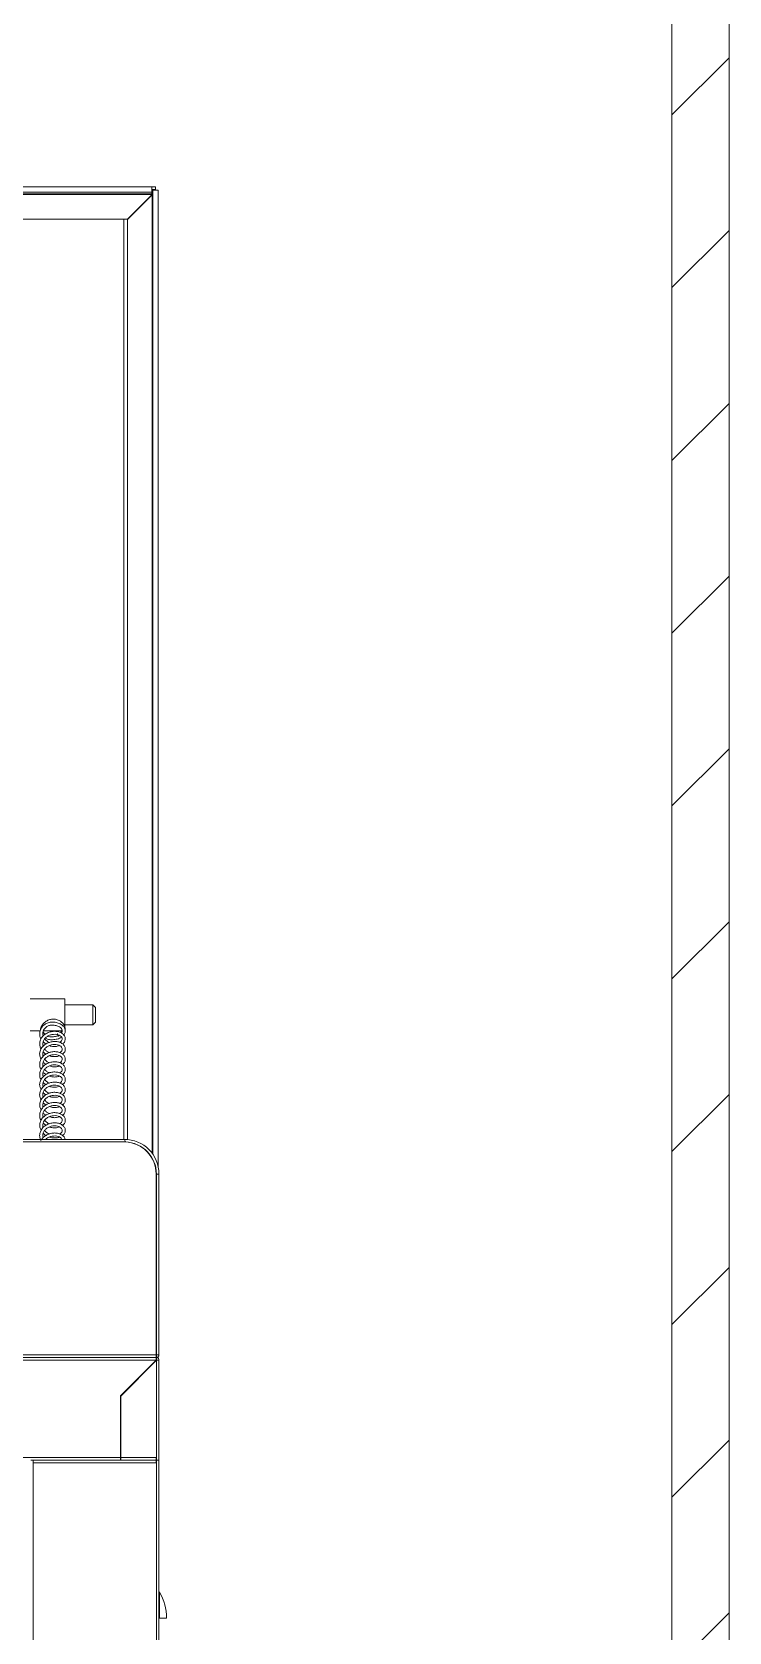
# Model space of a CAD drawing. Header units: millimetres. Extents: x 0 to 5860, y 0 to 4120.
# Drawn here: x 3921 to 4193, y 2048 to 2672 of the extents above; entities that cross this region are included whole.
import ezdxf

# ---------------------------------------------------------------- set-up
doc = ezdxf.new("R2010")
doc.units = ezdxf.units.MM
doc.layers.get('0').update_dxf_attribs({"lineweight": 15})
doc.layers.add('D', color=3, linetype='Continuous', lineweight=13)
doc.layers.add('S', color=4, linetype='Continuous', lineweight=15)

# ---------------------------------------------------------------- blocks, each defined once
blk = doc.blocks.new('GHSHWT')
at = {"color": 7, "linetype": 'Continuous', "lineweight": 15}
for p, q in [((4155.71, -2398.95), (3710.71, -2398.95)), ((4155.71, -2398.95), (4155.71, -2401.05)), ((4155.71, -2398.97), (4157.11, -2398.97)), ((4155.71, -2399.97), (4157.11, -2399.97)), ((4156.11, -2400.25), (4156.11, -2776.11)), ((4157.11, -2398.97), (4157.11, -2399.97)), ((4157.11, -2399.97), (4157.11, -2400.2)), ((4158.21, -2400.25), (4158.21, -2781.14)), ((3710.71, -2401.05), (4155.71, -2401.05)), ((4155.71, -2401.65), (3710.71, -2401.65)), ((3710.71, -2401.97), (4155.71, -2401.97)), ((4146.21, -2411.67), (4155.81, -2402.08)), ((4155.71, -2402.08), (4146.22, -2411.56)), ((4155.71, -2402.13), (4146.22, -2411.6)), ((4155.71, -2401.05), (4155.71, -2401.65)), ((4155.71, -2401.97), (4155.71, -2401.65)), ((4155.71, -2401.97), (4155.71, -2402.08)), ((4155.71, -2402.13), (4155.71, -2402.08)), ((4146.22, -2411.56), (3720.19, -2411.56)), ((4146.22, -2411.6), (3720.19, -2411.6)), ((4146.21, -2770.28), (4146.21, -2411.67)), ((4146.22, -2411.6), (4146.22, -2411.56)), ((4121.71, -2715.43), (4108.21, -2715.43)), ((4121.71, -2715.43), (4121.71, -2726.51)), ((4132.71, -2717.76), (4121.71, -2717.76)), ((4132.71, -2725.59), (4132.71, -2717.76)), ((4133.71, -2718.76), (4132.71, -2717.76)), ((4133.71, -2718.76), (4133.71, -2724.59)), ((4132.71, -2725.59), (4133.71, -2724.59)), ((4108.21, -2727.93), (4112.12, -2727.93)), ((4113.41, -2727.93), (4120.71, -2727.93)), ((4121.71, -2725.59), (4132.71, -2725.59)), ((4113.3, -2748.01), (4114.38, -2748.89)), ((4113.3, -2763.87), (4114.38, -2764.73)), ((4145.37, -2771.23), (3800.76, -2771.23)), ((3801.06, -2770.22), (4144.96, -2770.22)), ((4146.21, -2771.3), (4146.21, -2771.29)), ((4156.11, -2778.07), (4156.11, -2778.28)), ((4157.36, -2854.21), (4157.36, -2783.72)), ((4157.46, -2783.72), (4157.46, -2854.21)), ((4158.46, -2783.72), (4157.46, -2783.72)), ((4158.46, -2783.72), (4158.46, -2854.21)), ((3709.47, -2855.22), (4157.45, -2855.22)), ((4157.39, -2856.23), (3709.53, -2856.23)), ((3709.56, -2854.21), (4157.36, -2854.21)), ((3709.56, -2855.22), (4157.28, -2855.22)), ((4157.39, -2856.23), (4143.46, -2870.22)), ((4157.45, -2856.24), (4143.56, -2870.32)), ((4157.46, -2852.15), (4157.36, -2852.15)), ((4157.36, -2854.22), (4157.45, -2854.22)), ((4157.45, -2856.22), (4157.39, -2856.23)), ((4157.45, -2854.22), (4157.46, -2854.21)), ((4157.45, -2855.22), (4157.45, -2854.22)), ((4157.45, -2856.22), (4157.45, -2855.22)), ((4157.46, -2856.23), (4157.45, -2856.22)), ((4157.45, -2894.21), (4157.45, -2856.24)), ((4157.45, -2856.24), (4157.45, -2856.24)), ((4157.46, -2854.21), (4158.46, -2854.21)), ((4157.46, -2856.23), (4157.46, -2856.24)), ((4158.46, -2856.23), (4157.46, -2856.23)), ((4158.21, -2855.16), (4158.21, -2854.86)), ((4158.46, -2856.23), (4158.46, -2894.21)), ((4145.73, -2867.95), (4145.73, -2868.13)), ((4143.46, -2870.22), (4143.46, -2894.21)), ((4143.46, -2871.22), (4143.56, -2871.22)), ((4143.56, -2870.32), (4143.56, -2894.21)), ((3723.46, -2894.21), (4143.46, -2894.21)), ((4108.46, -2895.22), (4109.47, -2895.22)), ((4157.38, -2895.22), (4109.47, -2895.22)), ((4109.47, -2895.22), (4143.46, -2895.22)), ((4109.47, -2896.23), (4109.47, -2895.22)), ((4109.47, -3672.71), (4109.47, -2896.23)), ((4157.45, -2896.23), (4109.47, -2896.23)), ((4143.46, -2894.21), (4143.46, -2895.22)), ((4143.56, -2894.22), (4143.46, -2894.22)), ((4143.56, -2894.21), (4157.45, -2894.21)), ((4143.56, -2895.22), (4143.56, -2894.21)), ((4157.45, -2895.22), (4157.38, -2895.22)), ((4157.45, -2895.22), (4157.45, -2894.21)), ((4157.45, -2895.22), (4157.45, -2896.23)), ((4157.45, -2895.22), (4158.46, -2895.22)), ((4157.45, -3025.22), (4157.45, -2896.23)), ((4158.46, -2895.22), (4158.46, -2894.21)), ((4158.46, -2896.23), (4158.46, -2895.22)), ((4158.46, -3025.22), (4158.46, -2896.23)), ((4158.61, -2946.75), (4158.61, -2956.81)), ((4158.61, -2956.81), (4158.46, -2956.81)), ((4161.46, -2956.81), (4158.61, -2956.81))]:
    blk.add_line(p, q, dxfattribs=at)
at = {"color": 8, "linetype": 'Continuous', "lineweight": 15}
for p, q in [((4155.81, -2402.08), (4155.81, -2775.69)), ((4144.71, -2770.22), (4144.71, -2411.6)), ((4155.81, -2777.52), (4155.81, -2777.7)), ((4157.36, -2852.2), (4157.46, -2852.2)), ((4157.79, -2855.16), (4158.21, -2855.16))]:
    blk.add_line(p, q, dxfattribs=at)
at = {"color": 7, "linetype": 'Continuous', "lineweight": 15, "flags": 128}
for points in [[(4118.99, -2729.12), (4118.96, -2729.14), (4118.93, -2729.27), (4118.96, -2729.45), (4119.02, -2729.66), (4119.13, -2729.87), (4119.25, -2730.05)], [(4157.61, -2855.33), (4158, -2855.26), (4158.21, -2855.16)]]:
    blk.add_lwpolyline(points, dxfattribs=at)
at = {"color": 7, "linetype": 'Continuous', "lineweight": 15}
for centre, radius, start, end in [((4157.16, -2409.72), 9.54, 83.6783, 96.3217), ((4144.96, -2783.72), 13.5, 0, 90), ((4144.96, -2783.72), 12.5, 0, 88.67702), ((4144.86, -2783.72), 12.5, 359.99817, 87.66262), ((4159.46, -2946.22), 1, 180, 211.78871), ((4142.46, -2956.76), 19, 359.84078, 31.78871)]:
    blk.add_arc(centre, radius, start, end, dxfattribs=at)
for points, knots in [([(4155.81, -2402.08), (4155.89, -2401.87), (4156.05, -2401.45), (4156.09, -2401.02), (4156.11, -2400.81)], [0, 0, 0, 0, 0.500064, 1, 1, 1, 1]), ([(4121.32, -2729.5), (4121.38, -2729.44), (4121.76, -2729.1), (4122.02, -2728.22), (4121.89, -2727.04), (4121.22, -2725.95), (4120, -2725.12), (4118.38, -2724.6), (4116.85, -2724.46), (4115.65, -2724.57), (4114.65, -2724.95), (4113.58, -2725.58), (4112.63, -2726.66), (4112.02, -2727.95), (4111.91, -2729.36), (4112.09, -2730.45), (4112.44, -2730.95), (4112.5, -2731.04)], [0, 0, 0, 0, 0.015136, 0.089707, 0.164242, 0.239783, 0.320972, 0.411066, 0.508523, 0.554725, 0.593401, 0.66978, 0.7454, 0.821898, 0.901015, 0.982726, 1, 1, 1, 1]), ([(4121.84, -2727.35), (4121.84, -2727.16), (4121.86, -2726.58), (4121.5, -2725.6), (4120.7, -2724.58), (4119.55, -2723.8), (4118.14, -2723.35), (4116.6, -2723.31), (4115.1, -2723.76), (4113.75, -2724.63), (4112.74, -2725.91), (4112.19, -2727), (4112.25, -2727.59), (4112.26, -2727.63)], [0, 0, 0, 0, 0.045806, 0.143839, 0.244642, 0.344237, 0.4412, 0.539225, 0.635371, 0.741437, 0.862379, 0.990557, 1, 1, 1, 1]), ([(4120.83, -2733.03), (4120.95, -2732.95), (4121.44, -2732.64), (4121.89, -2731.82), (4122.03, -2730.71), (4121.56, -2729.62), (4120.65, -2728.79), (4119.41, -2728.24), (4117.94, -2728.03), (4116.38, -2728.18), (4114.86, -2728.7), (4113.54, -2729.58), (4112.52, -2730.76), (4111.96, -2732.17), (4111.9, -2733.66), (4112.29, -2734.57), (4112.48, -2735.01)], [0, 0, 0, 0, 0.025278, 0.099882, 0.174807, 0.249535, 0.323842, 0.397823, 0.471654, 0.545678, 0.620137, 0.695355, 0.771556, 0.84872, 0.926342, 1, 1, 1, 1]), ([(4113.32, -2733.85), (4113.26, -2733.66), (4113.09, -2733.13), (4113.21, -2732.24), (4113.64, -2731.25), (4114.44, -2730.38), (4115.5, -2729.71), (4116.74, -2729.31), (4118.01, -2729.21), (4119.16, -2729.4), (4120.06, -2729.83), (4120.62, -2730.39), (4120.81, -2730.99), (4120.68, -2731.55), (4120.31, -2732.08), (4119.84, -2732.31), (4119.66, -2732.4)], [0, 0, 0, 0, 0.042844, 0.115161, 0.188192, 0.262335, 0.337567, 0.41362, 0.490187, 0.566975, 0.643893, 0.720862, 0.798059, 0.875714, 0.952759, 1, 1, 1, 1]), ([(4113.31, -2729.96), (4113.24, -2729.67), (4113.09, -2729.06), (4113.26, -2728.12), (4113.72, -2727.19), (4114.49, -2726.4), (4115.35, -2725.92), (4116.14, -2725.69), (4117.11, -2725.64), (4118.36, -2725.78), (4119.64, -2726.24), (4120.46, -2726.92), (4120.76, -2727.61), (4120.8, -2728.25), (4120.54, -2728.62), (4120.43, -2728.76)], [0, 0, 0, 0, 0.072969, 0.152059, 0.232332, 0.316008, 0.396105, 0.436786, 0.486373, 0.596075, 0.699298, 0.788447, 0.867112, 0.94797, 1, 1, 1, 1]), ([(4114.07, -2729.31), (4113.93, -2729.17), (4113.54, -2728.81), (4113.35, -2728.33), (4113.38, -2728.01), (4113.38, -2727.97)], [0, 0, 0, 0, 0.344596, 0.92103, 1, 1, 1, 1]), ([(4115.73, -2732.41), (4115.37, -2732.24), (4114.64, -2731.89), (4114.14, -2731.34), (4113.9, -2731.06)], [0, 0, 0, 0, 0.507565, 1, 1, 1, 1]), ([(4114.12, -2730.81), (4114.54, -2730.99), (4115.44, -2731.37), (4117.1, -2731.45), (4118.81, -2731.12), (4120.03, -2730.72), (4120.45, -2730.32), (4120.46, -2730.31)], [0, 0, 0, 0, 0.201776, 0.438428, 0.705265, 0.991214, 1, 1, 1, 1]), ([(4119.46, -2729.6), (4119.44, -2729.62), (4119.1, -2729.87), (4118.08, -2730.16), (4116.67, -2730.3), (4115.59, -2730.2), (4115.2, -2730), (4115.17, -2729.99)], [0, 0, 0, 0, 0.020011, 0.347347, 0.68923, 0.978856, 1, 1, 1, 1]), ([(4120.63, -2727.43), (4120.62, -2727.49), (4120.6, -2727.82), (4120.35, -2728.22), (4120.02, -2728.49), (4119.94, -2728.55)], [0, 0, 0, 0, 0.157895, 0.815921, 1, 1, 1, 1]), ([(4120.84, -2736.98), (4121.04, -2736.83), (4121.57, -2736.43), (4121.99, -2735.51), (4121.96, -2734.36), (4121.37, -2733.34), (4120.36, -2732.58), (4119.04, -2732.11), (4117.54, -2732), (4115.98, -2732.24), (4114.5, -2732.86), (4113.24, -2733.82), (4112.33, -2735.08), (4111.9, -2736.52), (4111.95, -2737.89), (4112.36, -2738.66), (4112.52, -2738.97)], [0, 0, 0, 0, 0.043312, 0.118088, 0.192962, 0.267646, 0.341915, 0.415851, 0.489754, 0.563895, 0.63856, 0.71406, 0.790562, 0.867932, 0.945649, 1, 1, 1, 1]), ([(4120.88, -2740.94), (4121.13, -2740.72), (4121.7, -2740.22), (4122.04, -2739.17), (4121.85, -2738.04), (4121.14, -2737.09), (4120.04, -2736.39), (4118.67, -2736.01), (4117.14, -2735.98), (4115.58, -2736.33), (4114.14, -2737.04), (4112.97, -2738.08), (4112.16, -2739.4), (4111.89, -2740.87), (4112.02, -2742.11), (4112.41, -2742.74), (4112.53, -2742.93)], [0, 0, 0, 0, 0.061086, 0.135977, 0.210994, 0.285705, 0.359972, 0.433977, 0.508035, 0.582383, 0.657366, 0.733214, 0.810085, 0.887791, 0.965462, 1, 1, 1, 1]), ([(4113.33, -2737.86), (4113.28, -2737.73), (4113.11, -2737.28), (4113.16, -2736.45), (4113.5, -2735.46), (4114.21, -2734.54), (4115.22, -2733.82), (4116.43, -2733.34), (4117.7, -2733.17), (4118.9, -2733.29), (4119.87, -2733.67), (4120.51, -2734.21), (4120.79, -2734.8), (4120.74, -2735.38), (4120.41, -2735.94), (4119.92, -2736.23), (4119.69, -2736.36)], [0, 0, 0, 0, 0.02832, 0.100573, 0.173253, 0.247028, 0.321932, 0.397714, 0.474101, 0.550765, 0.627537, 0.704474, 0.781549, 0.858751, 0.935984, 1, 1, 1, 1]), ([(4113.32, -2741.85), (4113.3, -2741.8), (4113.12, -2741.42), (4113.13, -2740.67), (4113.38, -2739.66), (4114.01, -2738.72), (4114.95, -2737.94), (4116.12, -2737.4), (4117.39, -2737.15), (4118.62, -2737.2), (4119.66, -2737.52), (4120.4, -2738.04), (4120.75, -2738.61), (4120.79, -2739.21), (4120.47, -2739.77), (4120.1, -2740.19), (4119.75, -2740.31), (4119.74, -2740.31)], [0, 0, 0, 0, 0.012586, 0.084859, 0.157412, 0.230913, 0.305572, 0.381216, 0.457492, 0.534171, 0.610928, 0.687811, 0.765079, 0.842299, 0.919398, 0.996382, 1, 1, 1, 1]), ([(4113.3, -2732.15), (4113.62, -2732.49), (4113.94, -2732.84), (4114.37, -2733.03), (4114.38, -2733.04)], [0, 0, 0, 0, 0.9819029, 1, 1, 1, 1]), ([(4113.32, -2736.13), (4113.36, -2736.18), (4113.63, -2736.54), (4114.05, -2736.78), (4114.41, -2736.98)], [0, 0, 0, 0, 0.140627, 1, 1, 1, 1]), ([(4115.75, -2736.36), (4115.48, -2736.24), (4114.82, -2735.95), (4114.18, -2735.45), (4113.95, -2735.08), (4113.91, -2735.02)], [0, 0, 0, 0, 0.3796631, 0.9053953, 1, 1, 1, 1]), ([(4115.75, -2733.67), (4115.76, -2733.67), (4116.25, -2733.9), (4117.33, -2734.01), (4118.69, -2734.01), (4119.4, -2733.75), (4119.68, -2733.65)], [0, 0, 0, 0, 0.011664, 0.385262, 0.757458, 1, 1, 1, 1]), ([(4115.79, -2737.61), (4115.92, -2737.66), (4116.53, -2737.92), (4117.73, -2738), (4118.95, -2737.93), (4119.52, -2737.68), (4119.69, -2737.61)], [0, 0, 0, 0, 0.101914, 0.476901, 0.850794, 1, 1, 1, 1]), ([(4120.83, -2748.88), (4120.96, -2748.79), (4121.46, -2748.47), (4121.91, -2747.63), (4122.03, -2746.52), (4121.54, -2745.44), (4120.62, -2744.61), (4119.36, -2744.08), (4117.89, -2743.88), (4116.33, -2744.04), (4114.82, -2744.58), (4113.5, -2745.47), (4112.5, -2746.66), (4111.95, -2748.07), (4111.9, -2749.55), (4112.3, -2750.44), (4112.48, -2750.87)], [0, 0, 0, 0, 0.027666, 0.102275, 0.177202, 0.251918, 0.326204, 0.400171, 0.474, 0.548028, 0.622505, 0.697744, 0.773978, 0.851165, 0.928778, 1, 1, 1, 1]), ([(4120.86, -2744.93), (4120.9, -2744.91), (4121.32, -2744.67), (4121.79, -2743.95), (4122.06, -2742.84), (4121.72, -2741.74), (4120.89, -2740.84), (4119.71, -2740.22), (4118.28, -2739.93), (4116.73, -2740), (4115.19, -2740.44), (4113.81, -2741.24), (4112.72, -2742.36), (4112.03, -2743.74), (4111.9, -2745.21), (4112.1, -2746.32), (4112.45, -2746.82), (4112.5, -2746.89)], [0, 0, 0, 0, 0.008147, 0.082647, 0.157518, 0.232394, 0.306853, 0.380879, 0.45477, 0.52873, 0.60311, 0.678143, 0.754138, 0.831156, 0.908769, 0.986214, 1, 1, 1, 1]), ([(4113.31, -2745.81), (4113.24, -2745.5), (4113.09, -2744.86), (4113.29, -2743.87), (4113.82, -2742.9), (4114.69, -2742.07), (4115.82, -2741.47), (4117.08, -2741.14), (4118.33, -2741.12), (4119.43, -2741.38), (4120.25, -2741.86), (4120.7, -2742.45), (4120.81, -2743.01), (4120.59, -2743.6), (4120.19, -2744.07), (4119.77, -2744.24), (4119.67, -2744.28)], [0, 0, 0, 0, 0.066374, 0.138548, 0.211551, 0.285703, 0.360876, 0.436803, 0.513135, 0.589687, 0.666241, 0.743006, 0.82036, 0.89723, 0.97389, 1, 1, 1, 1]), ([(4113.33, -2740.07), (4113.46, -2740.22), (4113.76, -2740.59), (4114.2, -2740.82), (4114.45, -2740.95)], [0, 0, 0, 0, 0.427495, 1, 1, 1, 1]), ([(4115.79, -2744.3), (4115.69, -2744.27), (4115.18, -2744.11), (4114.48, -2743.63), (4114.07, -2743.12), (4113.9, -2742.91)], [0, 0, 0, 0, 0.132708, 0.642726, 1, 1, 1, 1]), ([(4115.8, -2740.33), (4115.6, -2740.26), (4115, -2740.04), (4114.33, -2739.54), (4114.01, -2739.1), (4113.92, -2738.96)], [0, 0, 0, 0, 0.2634876, 0.7749349, 1, 1, 1, 1]), ([(4115.76, -2741.56), (4116.03, -2741.65), (4116.8, -2741.92), (4118.11, -2741.95), (4119.19, -2741.84), (4119.64, -2741.62), (4119.69, -2741.6)], [0, 0, 0, 0, 0.204005, 0.577871, 0.951135, 1, 1, 1, 1]), ([(4120.84, -2752.83), (4121.05, -2752.67), (4121.59, -2752.26), (4121.99, -2751.33), (4121.95, -2750.18), (4121.34, -2749.17), (4120.32, -2748.41), (4119, -2747.96), (4117.49, -2747.85), (4115.93, -2748.11), (4114.45, -2748.74), (4113.2, -2749.71), (4112.31, -2750.97), (4111.9, -2752.42), (4111.96, -2753.78), (4112.36, -2754.53), (4112.52, -2754.83)], [0, 0, 0, 0, 0.0455023, 0.1203142, 0.1952097, 0.2698953, 0.3441641, 0.4181147, 0.4920349, 0.5662111, 0.6409138, 0.716464, 0.7930204, 0.8704282, 0.9481581, 1, 1, 1, 1]), ([(4113.33, -2753.72), (4113.28, -2753.58), (4113.1, -2753.12), (4113.16, -2752.29), (4113.51, -2751.29), (4114.23, -2750.38), (4115.24, -2749.66), (4116.45, -2749.19), (4117.72, -2749.02), (4118.91, -2749.15), (4119.89, -2749.53), (4120.52, -2750.07), (4120.79, -2750.67), (4120.73, -2751.24), (4120.41, -2751.8), (4119.92, -2752.08), (4119.7, -2752.21)], [0, 0, 0, 0, 0.029798, 0.102052, 0.17476, 0.248562, 0.323494, 0.399298, 0.475707, 0.552377, 0.629171, 0.706115, 0.783164, 0.860452, 0.937676, 1, 1, 1, 1]), ([(4113.32, -2749.71), (4113.26, -2749.51), (4113.09, -2748.97), (4113.22, -2748.08), (4113.65, -2747.09), (4114.45, -2746.22), (4115.52, -2745.55), (4116.76, -2745.16), (4118.03, -2745.06), (4119.18, -2745.26), (4120.08, -2745.69), (4120.62, -2746.26), (4120.81, -2746.85), (4120.68, -2747.41), (4120.3, -2747.94), (4119.83, -2748.17), (4119.66, -2748.25)], [0, 0, 0, 0, 0.044592, 0.116876, 0.189886, 0.264011, 0.339215, 0.41524, 0.491769, 0.568524, 0.645392, 0.722307, 0.799514, 0.877116, 0.954082, 1, 1, 1, 1]), ([(4113.32, -2744.02), (4113.54, -2744.28), (4113.86, -2744.64), (4114.31, -2744.86), (4114.43, -2744.92)], [0, 0, 0, 0, 0.714956, 1, 1, 1, 1]), ([(4115.73, -2748.26), (4115.35, -2748.09), (4114.63, -2747.74), (4114.14, -2747.18), (4113.9, -2746.91)], [0, 0, 0, 0, 0.514583, 1, 1, 1, 1]), ([(4115.75, -2749.52), (4115.78, -2749.53), (4116.29, -2749.76), (4117.38, -2749.87), (4118.72, -2749.86), (4119.41, -2749.6), (4119.68, -2749.5)], [0, 0, 0, 0, 0.022923, 0.397273, 0.770274, 1, 1, 1, 1]), ([(4115.76, -2745.53), (4116.16, -2745.65), (4117.07, -2745.92), (4118.46, -2745.92), (4119.3, -2745.67), (4119.69, -2745.56)], [0, 0, 0, 0, 0.300913, 0.67497, 1, 1, 1, 1]), ([(4120.88, -2756.8), (4121.14, -2756.57), (4121.71, -2756.06), (4122.04, -2754.99), (4121.84, -2753.86), (4121.11, -2752.91), (4120, -2752.23), (4118.62, -2751.86), (4117.08, -2751.84), (4115.53, -2752.2), (4114.1, -2752.92), (4112.93, -2753.98), (4112.14, -2755.3), (4111.89, -2756.77), (4112.03, -2757.99), (4112.42, -2758.61), (4112.53, -2758.78)], [0, 0, 0, 0, 0.064035, 0.138908, 0.213877, 0.288538, 0.362762, 0.43673, 0.510762, 0.585091, 0.660067, 0.735914, 0.812781, 0.890468, 0.968095, 1, 1, 1, 1]), ([(4120.85, -2760.78), (4120.91, -2760.75), (4121.33, -2760.5), (4121.8, -2759.77), (4122.05, -2758.66), (4121.7, -2757.56), (4120.86, -2756.67), (4119.67, -2756.06), (4118.23, -2755.78), (4116.68, -2755.86), (4115.15, -2756.32), (4113.77, -2757.13), (4112.69, -2758.26), (4112.02, -2759.64), (4111.91, -2761.12), (4112.11, -2762.21), (4112.45, -2762.68), (4112.49, -2762.74)], [0, 0, 0, 0, 0.010731, 0.085249, 0.160119, 0.234988, 0.30944, 0.383457, 0.457347, 0.531317, 0.605716, 0.680779, 0.756809, 0.833857, 0.911489, 0.988906, 1, 1, 1, 1]), ([(4113.32, -2757.7), (4113.3, -2757.64), (4113.12, -2757.26), (4113.13, -2756.5), (4113.39, -2755.49), (4114.02, -2754.56), (4114.97, -2753.78), (4116.14, -2753.24), (4117.41, -2753), (4118.64, -2753.06), (4119.68, -2753.38), (4120.41, -2753.9), (4120.75, -2754.47), (4120.79, -2755.07), (4120.46, -2755.64), (4120.09, -2756.05), (4119.75, -2756.17), (4119.73, -2756.17)], [0, 0, 0, 0, 0.013696, 0.085946, 0.158471, 0.231964, 0.306603, 0.382232, 0.45848, 0.535129, 0.61185, 0.688715, 0.765947, 0.843082, 0.920195, 0.99714, 1, 1, 1, 1]), ([(4113.32, -2751.98), (4113.37, -2752.05), (4113.65, -2752.41), (4114.07, -2752.64), (4114.42, -2752.84)], [0, 0, 0, 0, 0.180106, 1, 1, 1, 1]), ([(4113.34, -2755.92), (4113.47, -2756.09), (4113.77, -2756.45), (4114.21, -2756.68), (4114.45, -2756.8)], [0, 0, 0, 0, 0.462929, 1, 1, 1, 1]), ([(4115.76, -2752.21), (4115.47, -2752.09), (4114.81, -2751.8), (4114.17, -2751.3), (4113.94, -2750.93), (4113.91, -2750.88)], [0, 0, 0, 0, 0.390404, 0.914911, 1, 1, 1, 1]), ([(4115.81, -2756.19), (4115.6, -2756.11), (4114.99, -2755.88), (4114.32, -2755.39), (4114.01, -2754.95), (4113.92, -2754.81)], [0, 0, 0, 0, 0.273009, 0.784313, 1, 1, 1, 1]), ([(4115.79, -2753.46), (4115.94, -2753.52), (4116.57, -2753.78), (4117.78, -2753.85), (4118.98, -2753.78), (4119.54, -2753.53), (4119.69, -2753.46)], [0, 0, 0, 0, 0.113375, 0.488336, 0.862255, 1, 1, 1, 1]), ([(4120.83, -2764.73), (4120.97, -2764.64), (4121.48, -2764.3), (4121.92, -2763.45), (4122.02, -2762.34), (4121.52, -2761.27), (4120.58, -2760.44), (4119.31, -2759.92), (4117.84, -2759.73), (4116.28, -2759.91), (4114.77, -2760.46), (4113.46, -2761.36), (4112.47, -2762.56), (4111.95, -2763.97), (4111.91, -2765.43), (4112.31, -2766.31), (4112.49, -2766.72)], [0, 0, 0, 0, 0.030032, 0.104644, 0.179575, 0.254284, 0.328555, 0.402507, 0.476338, 0.550372, 0.624871, 0.700137, 0.7764, 0.853617, 0.93122, 1, 1, 1, 1]), ([(4113.32, -2765.57), (4113.26, -2765.36), (4113.09, -2764.81), (4113.22, -2763.91), (4113.66, -2762.93), (4114.47, -2762.06), (4115.54, -2761.4), (4116.78, -2761.01), (4118.05, -2760.92), (4119.2, -2761.12), (4120.09, -2761.55), (4120.63, -2762.12), (4120.81, -2762.71), (4120.67, -2763.27), (4120.29, -2763.8), (4119.83, -2764.02), (4119.66, -2764.1)], [0, 0, 0, 0, 0.046328, 0.118581, 0.191579, 0.265685, 0.340865, 0.416872, 0.493367, 0.570094, 0.646915, 0.723784, 0.801019, 0.87855, 0.95545, 1, 1, 1, 1]), ([(4113.3, -2761.66), (4113.23, -2761.35), (4113.09, -2760.7), (4113.29, -2759.7), (4113.84, -2758.74), (4114.71, -2757.91), (4115.84, -2757.31), (4117.1, -2756.99), (4118.35, -2756.98), (4119.44, -2757.24), (4120.26, -2757.72), (4120.71, -2758.31), (4120.81, -2758.87), (4120.58, -2759.47), (4120.18, -2759.93), (4119.77, -2760.1), (4119.67, -2760.14)], [0, 0, 0, 0, 0.067412, 0.139592, 0.212604, 0.286766, 0.361952, 0.437878, 0.514212, 0.590754, 0.667294, 0.744086, 0.821417, 0.898236, 0.974911, 1, 1, 1, 1]), ([(4113.32, -2759.88), (4113.56, -2760.15), (4113.87, -2760.51), (4114.32, -2760.72), (4114.43, -2760.77)], [0, 0, 0, 0, 0.751756, 1, 1, 1, 1]), ([(4115.79, -2760.15), (4115.68, -2760.12), (4115.17, -2759.95), (4114.47, -2759.47), (4114.06, -2758.97), (4113.9, -2758.76)], [0, 0, 0, 0, 0.140766, 0.650308, 1, 1, 1, 1]), ([(4115.75, -2761.39), (4116.17, -2761.51), (4117.1, -2761.78), (4118.5, -2761.77), (4119.31, -2761.52), (4119.68, -2761.41)], [0, 0, 0, 0, 0.315302, 0.688918, 1, 1, 1, 1]), ([(4115.77, -2757.41), (4116.05, -2757.51), (4116.84, -2757.78), (4118.16, -2757.8), (4119.23, -2757.69), (4119.66, -2757.47), (4119.69, -2757.45)], [0, 0, 0, 0, 0.215701, 0.589465, 0.962666, 1, 1, 1, 1]), ([(4120.85, -2768.68), (4121.06, -2768.51), (4121.61, -2768.09), (4122, -2767.14), (4121.94, -2766), (4121.31, -2764.99), (4120.28, -2764.25), (4118.95, -2763.8), (4117.44, -2763.71), (4115.88, -2763.98), (4114.41, -2764.62), (4113.16, -2765.6), (4112.29, -2766.87), (4111.89, -2768.32), (4111.97, -2769.66), (4112.37, -2770.39), (4112.53, -2770.68)], [0, 0, 0, 0, 0.047663, 0.122514, 0.197433, 0.272125, 0.346399, 0.420368, 0.494311, 0.568522, 0.643268, 0.718872, 0.795486, 0.872932, 0.95068, 1, 1, 1, 1]), ([(4121.84, -2770.22), (4121.81, -2770.05), (4121.74, -2769.5), (4121.06, -2768.74), (4119.97, -2768.06), (4118.57, -2767.71), (4117.03, -2767.7), (4115.48, -2768.07), (4114.08, -2768.82), (4113.14, -2769.57), (4112.85, -2770.12), (4112.79, -2770.22)], [0, 0, 0, 0, 0.061363, 0.190919, 0.319734, 0.448109, 0.576617, 0.705656, 0.835835, 0.967538, 1, 1, 1, 1]), ([(4113.33, -2769.57), (4113.28, -2769.43), (4113.1, -2768.96), (4113.17, -2768.12), (4113.52, -2767.13), (4114.24, -2766.22), (4115.26, -2765.5), (4116.47, -2765.04), (4117.74, -2764.88), (4118.93, -2765.01), (4119.9, -2765.4), (4120.53, -2765.94), (4120.8, -2766.53), (4120.73, -2767.1), (4120.4, -2767.66), (4119.91, -2767.94), (4119.7, -2768.06)], [0, 0, 0, 0, 0.031243, 0.103509, 0.176249, 0.250082, 0.325049, 0.400876, 0.477312, 0.553996, 0.63082, 0.707773, 0.784808, 0.862192, 0.939399, 1, 1, 1, 1]), ([(4113.33, -2767.83), (4113.39, -2767.91), (4113.66, -2768.27), (4114.09, -2768.51), (4114.43, -2768.69)], [0, 0, 0, 0, 0.2186975, 1, 1, 1, 1]), ([(4115.72, -2764.11), (4115.34, -2763.93), (4114.62, -2763.59), (4114.13, -2763.03), (4113.9, -2762.76)], [0, 0, 0, 0, 0.521516, 1, 1, 1, 1]), ([(4115.76, -2768.07), (4115.47, -2767.94), (4114.8, -2767.64), (4114.16, -2767.14), (4113.94, -2766.78), (4113.91, -2766.73)], [0, 0, 0, 0, 0.400884, 0.924314, 1, 1, 1, 1]), ([(4114.33, -2770.22), (4114.55, -2770.03), (4115.07, -2769.56), (4116.17, -2769.09), (4117.43, -2768.85), (4118.66, -2768.91), (4119.68, -2769.24), (4120.39, -2769.73), (4120.56, -2770.07), (4120.63, -2770.22)], [0, 0, 0, 0, 0.109965, 0.261741, 0.414772, 0.568583, 0.722537, 0.87681, 1, 1, 1, 1]), ([(4115.76, -2765.37), (4115.8, -2765.39), (4116.32, -2765.62), (4117.43, -2765.72), (4118.75, -2765.71), (4119.43, -2765.45), (4119.67, -2765.35)], [0, 0, 0, 0, 0.034295, 0.409307, 0.783021, 1, 1, 1, 1]), ([(4115.79, -2769.31), (4115.96, -2769.38), (4116.61, -2769.64), (4117.83, -2769.7), (4119.01, -2769.62), (4119.56, -2769.38), (4119.69, -2769.31)], [0, 0, 0, 0, 0.124921, 0.499806, 0.873665, 1, 1, 1, 1]), ([(4144.96, -2770.22), (4144.99, -2770.24), (4145.06, -2770.27), (4145.16, -2770.5), (4145.27, -2770.84), (4145.33, -2771.1), (4145.37, -2771.23)], [0, 0, 0, 0, 0.249984, 0.499969, 0.749975, 1, 1, 1, 1]), ([(4157.36, -2854.21), (4157.35, -2854.35), (4157.34, -2854.61), (4157.32, -2854.95), (4157.3, -2855.18), (4157.28, -2855.21), (4157.28, -2855.22)], [0, 0, 0, 0, 0.249993, 0.500043, 0.750007, 1, 1, 1, 1]), ([(4157.45, -2855.22), (4157.44, -2855.24), (4157.43, -2855.27), (4157.42, -2855.5), (4157.4, -2855.84), (4157.39, -2856.1), (4157.39, -2856.23)], [0, 0, 0, 0, 0.24999, 0.499955, 0.749971, 1, 1, 1, 1]), ([(4157.45, -2855.22), (4157.58, -2855.21), (4157.84, -2855.18), (4158.18, -2854.95), (4158.41, -2854.61), (4158.44, -2854.35), (4158.46, -2854.21)], [0, 0, 0, 0, 0.250017, 0.499998, 0.750031, 1, 1, 1, 1]), ([(4158.46, -2856.23), (4158.44, -2856.1), (4158.41, -2855.84), (4158.18, -2855.5), (4157.84, -2855.27), (4157.58, -2855.24), (4157.45, -2855.22)], [0, 0, 0, 0, 0.250007, 0.500007, 0.749986, 1, 1, 1, 1]), ([(4157.45, -2856.24), (4157.58, -2856.24), (4157.84, -2856.24), (4158.18, -2856.24), (4158.41, -2856.24), (4158.44, -2856.24), (4158.46, -2856.23)], [0, 0, 0, 0, 0.250006, 0.500001, 0.749964, 1, 1, 1, 1]), ([(4157.45, -2894.21), (4157.44, -2894.35), (4157.43, -2894.61), (4157.41, -2894.95), (4157.39, -2895.18), (4157.38, -2895.21), (4157.38, -2895.22)], [0, 0, 0, 0, 0.249976, 0.499979, 0.749949, 1, 1, 1, 1]), ([(4157.38, -2895.22), (4157.38, -2895.24), (4157.39, -2895.27), (4157.41, -2895.5), (4157.43, -2895.84), (4157.44, -2896.1), (4157.45, -2896.23)], [0, 0, 0, 0, 0.249981, 0.499962, 0.749976, 1, 1, 1, 1])]:
    blk.add_open_spline(points, degree=3, knots=knots, dxfattribs=at)

msp = doc.modelspace()

# ---------------------------------------------------------------- hatches: boundary and pattern name
at = {"layer": 'D'}
h = msp.add_hatch(dxfattribs=at)
h.set_pattern_fill('ANSI31', color=2, scale=15, style=0)
h.set_pattern_definition([(45, (-187.86, 4275.52), (-33.67596, 33.67596), [])])
h.paths.add_polyline_path([(3520.6, 2833.51), (3520.6, 2811.29), (4170.596, 2811.29), (4170.596, 1260.293), (3520.6, 1260.293), (3520.6, 1238.071), (4192.819, 1238.071), (4192.819, 2833.51)])

# ---------------------------------------------------------------- linework, layer by layer
at = {"layer": 'S', "linetype": 'Continuous'}
for p, q in [((4192.819, 1238.071), (4192.819, 2833.51)), ((4170.596, 1260.293), (4170.596, 2811.29))]:
    msp.add_line(p, q, dxfattribs=at)

# ---------------------------------------------------------------- block references
at = {"layer": 'D', "color": 2}
msp.add_blockref('GHSHWT', (-187.858, 5010.518), dxfattribs=at)

doc.saveas('drawing.dxf')
